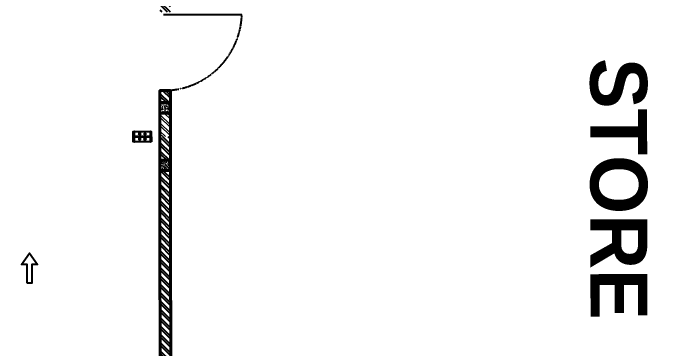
# Model space of a CAD drawing. Header units: feet. Extents: x -99009 to 3252343, y -11094690 to 9035152.
# Drawn here: x 2510470 to 2523120, y -1904256 to -1897848 of the extents above; entities that cross this region are included whole.
import ezdxf

# ---------------------------------------------------------------- set-up
doc = ezdxf.new("R2010")
doc.units = ezdxf.units.FT
doc.linetypes.add('HIDDEN2', pattern=[0.1875, 0.125, -0.0625])
doc.layers.add('1', color=1, linetype='Continuous')
doc.layers.add('DOOR', color=5, linetype='Continuous')
doc.layers.add('HATCH WALL', color=7, linetype='Continuous', true_color=0x7d7d7d)
for name, color, linetype, lineweight in [('NAMEPLATE-LINE', 1, 'Continuous', 0), ('RCC', 3, 'Continuous', 40), ('ROAD', 134, 'Continuous', 0), ('WALL', 10, 'Continuous', 40)]:
    doc.layers.add(name, color=color, linetype=linetype, lineweight=lineweight)
doc.styles.get("Standard").update_dxf_attribs({"font": 'GOTHICB.TTF'})
pattern_1 = [(45, (-189091.04, -251272.94), (-79.549513, 79.549513), []), (45, (-189038.01, -251272.94), (-79.549513, 79.549513), [])]

# ---------------------------------------------------------------- blocks, each defined once
blk = doc.blocks.new('RCC COLUMN')
at = {"layer": 'ROAD'}
h = blk.add_hatch(dxfattribs=at)
h.set_pattern_fill('AR-CONC', color=252, scale=10)
h.set_pattern_definition([(50, (-23146.816, 205572.735), (71.726018, -6.275213), [7.5, -82.5]), (355, (-23146.82, 205572.735), (-13.875133, 75.219213), [6, -66]), (100.451444, (-23140.84, 205572.21), (57.850885, 68.944), [6.37402, -70.11421]), (46.1842, (-23146.82, 205592.735), (106.724133, -16.551928), [11.25, -123.75]), (96.635635, (-23137.92, 205591.36), (93.466195, 97.41186), [9.561034, -105.171376]), (351.184164, (-23146.82, 205592.73), (93.466195, 97.41186), [9, -99]), (21, (-23136.816, 205587.735), (59.690705, -40.261889), [7.5, -82.5]), (326, (-23136.82, 205587.735), (24.331533, 72.515005), [6, -66]), (71.451445, (-23131.84, 205584.38), (84.022238, 32.253115), [6.37402, -70.11421]), (37.5, (-23146.816, 205572.735), (1.2159855, 33.2893854), [0, -65.2, 0, -67, 0, -66.25]), (7.5, (-23146.816, 205572.735), (26.306954, 39.441171), [0, -38.2, 0, -63.7, 0, -25.25]), (327.5, (-23169.116, 205572.735), (53.3822436, -2.2554872), [0, -25, 0, -78, 0, -103.5]), (317.5, (-23179.116, 205572.735), (58.318617, 10.010498), [0, -32.5, 0, -51.8, 0, -73.5])])
h.paths.add_polyline_path([(-100, -115), (100, -115), (100, 85), (-100, 85)])
at = {"layer": 'RCC'}
blk.add_lwpolyline([(-100, -115), (100, -115), (100, 85), (-100, 85)], close=True, dxfattribs=at)
blk = doc.blocks.new('WALL FOR INNER GRID')
at = {"layer": 'HATCH WALL'}
h = blk.add_hatch(dxfattribs=at)
h.set_pattern_fill('ANSI32', color=256, scale=300, style=0)
h.set_pattern_definition(pattern_1)
h.paths.add_polyline_path([(31987, -23106), (32452, -23106), (32452, -23306), (31987, -23306)])
h = blk.add_hatch(dxfattribs=at)
h.set_pattern_fill('ANSI32', color=256, scale=300, style=0)
h.set_pattern_definition(pattern_1)
h.paths.add_polyline_path([(32652, -23306), (37572, -23306), (37572, -23106), (32652, -23106)])
h = blk.add_hatch(dxfattribs=at)
h.set_pattern_fill('ANSI32', color=256, scale=300, style=0)
h.set_pattern_definition([(45, (-183306.04, -251272.94), (-79.549513, 79.549513), []), (45, (-183253.01, -251272.94), (-79.549513, 79.549513), [])])
h.paths.add_polyline_path([(37772, -23106), (38237, -23106), (38237, -23306), (37772, -23306)])
at = {"layer": 'WALL'}
for points in [[(31987, -23106), (32437, -23106), (32437, -23306), (31987, -23306)], [(31987, -23106), (32437, -23106), (32437, -23306), (31987, -23306)], [(38237, -23306), (37787, -23306), (37787, -23106), (38237, -23106)], [(38237, -23306), (37787, -23306), (37787, -23106), (38237, -23106)]]:
    blk.add_lwpolyline(points, dxfattribs=at)
blk.add_lwpolyline([(32637, -23306), (37587, -23306), (37587, -23106), (32637, -23106)], close=True, dxfattribs=at)
at = {"xscale": -1, "rotation": 180}
blk.add_blockref('RCC COLUMN', (32537, -23221), dxfattribs=at)
at = {"rotation": 180}
blk.add_blockref('RCC COLUMN', (37687, -23221), dxfattribs=at)
blk = doc.blocks.new('BRICK WORK RIGHT')
at = {"layer": 'NAMEPLATE-LINE'}
h = blk.add_hatch(dxfattribs=at)
h.set_pattern_fill('ANSI32', color=252, scale=300)
h.set_pattern_definition([(45, (610944.52, -49071.99), (-79.549513, 79.549513), []), (45, (610997.55, -49071.99), (-79.549513, 79.549513), [])])
h.paths.add_polyline_path([(0, 0), (-450, 0), (-450, -200), (0, -200)])
at = {"layer": 'WALL'}
blk.add_lwpolyline([(0, 0), (-450, 0), (-450, -200), (0, -200)], dxfattribs=at)
at = {"xscale": -1, "rotation": 180}
blk.add_blockref('RCC COLUMN', (-550, -115), dxfattribs=at)
blk = doc.blocks.new('DOOR 123')
blk.add_lwpolyline([(-1381, 0), (-1381, 1500, -0.410737)], format="xyb")
at = {"linetype": 'HIDDEN2'}
blk.add_lwpolyline([(-1381, 1499, -0.404482), (69, 0)], format="xyb", dxfattribs=at)
blk = doc.blocks.new('24')
h = blk.add_hatch(color=7)
h.dxf.hatch_style = 1
edge = h.paths.add_edge_path()
edge.add_ellipse((0, 0), major_axis=(15, 0), ratio=1, start_angle=0, end_angle=360)
at = {"color": 1}
for p, q in [((-30, 0), (30, 0)), ((0, 30), (0, -30))]:
    blk.add_line(p, q, dxfattribs=at)
at = {"color": 7}
blk.add_circle((0, 0), 15, dxfattribs=at)
blk = doc.blocks.new('zw$CD60')
at = {"color": 1}
for p, rotation in [((-50, 50), 270), ((50, -50), 90.00000000000001)]:
    blk.add_blockref('24', p, dxfattribs=dict(at, rotation=rotation))
at = {"color": 1, "xscale": -1}
for p, rotation in [((50, 50), 89.99999999999982), ((-50, -50), 270)]:
    blk.add_blockref('24', p, dxfattribs=dict(at, rotation=rotation))
blk = doc.blocks.new('BR424G3')
at = {"color": 3}
blk.add_lwpolyline([(943614, 488794), (943959, 488794), (943959, 488594), (943614, 488594)], close=True, dxfattribs=at)
at = {"color": 1}
blk.add_lwpolyline([(943629, 488794), (943629, 488594), (943636, 488594), (943636, 488691), (943936, 488691), (943936, 488594), (943943, 488594), (943943, 488794), (943936, 488794), (943936, 488696), (943636, 488696), (943636, 488794)], close=True, dxfattribs=at)
at = {"color": 1, "xscale": -1, "rotation": 180}
blk.add_blockref('zw$CD60', (943786, 488694), dxfattribs=at)

msp = doc.modelspace()

# ---------------------------------------------------------------- hatches: boundary and pattern name
h = msp.add_hatch()
h.set_pattern_fill('ANSI32', color=252, scale=300, angle=270.065051714)
h.set_pattern_definition([(315.065052, (2467974.33, -2356050.59), (79.459144, 79.63978), []), (315.065052, (2467974.39, -2356103.63), (79.459144, 79.63978), [])])
h.paths.add_polyline_path([(2513470.42673, -1899324.04234), (2513470.68786, -1899554.04219), (2513270.68799, -1899554.26926), (2513270.42686, -1899324.26941)])
h.paths.add_polyline_path([(2513265.06803, -1894604.35739), (2513268.72381, -1897824.27038), (2513468.72368, -1897824.0433), (2513465.0679, -1894604.13032)])

# ---------------------------------------------------------------- linework, layer by layer
msp.add_lwpolyline([(2510734.23203, -1903003.57353), (2510733.82913, -1902648.71065), (2510624.64837, -1902648.83461), (2510778.3158, -1902430.35545), (2510932.47894, -1902648.48511), (2510823.29818, -1902648.60907), (2510823.70108, -1903003.47195), (2510734.23203, -1903003.57353)])
at = {"layer": '1'}
msp.add_arc((2520410.24778, -1978395.99612), 100000, 84.1346387202, 194.3871675539, dxfattribs=at)
at = {"layer": 'WALL', "color": 1}
msp.add_lwpolyline([(2513470.42673, -1899324.04234), (2513470.68786, -1899554.04219), (2513270.68799, -1899554.26926), (2513270.42686, -1899324.26941)], close=True, dxfattribs=at)

# ---------------------------------------------------------------- block references
at = {"rotation": 180.0650517140735}
msp.add_blockref('BR424G3', (3456165.25548, -1410438.96118), dxfattribs=at)
at = {"layer": 'DOOR', "rotation": 270.0650517140735}
msp.add_blockref('DOOR 123', (2513338.04402, -1899254.87925), dxfattribs=at)
at = {"layer": 'WALL', "rotation": 270.0650517140735}
for name, p in [('BRICK WORK RIGHT', (2513471.42585, -1900204.04177)), ('WALL FOR INNER GRID', (2536540.71636, -1868190.91398))]:
    msp.add_blockref(name, p, dxfattribs=at)

# ---------------------------------------------------------------- texts
at = {"insert": (2524382.07364, -1898699.52425), "char_height": 1085.439864, "width": 5197.4139339, "attachment_point": 1, "rotation": 270.065051714}
msp.add_mtext('{OFFICE \\PSTORE}', dxfattribs=at)

doc.saveas('drawing.dxf')
